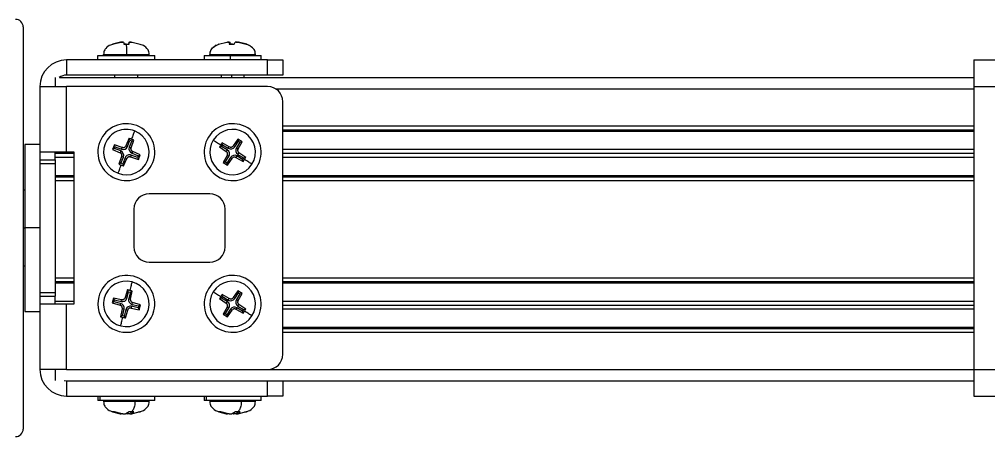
# Model space of a CAD drawing. Header units: millimetres. Extents: x 1258 to 2922, y -135 to 1239.
# Drawn here: x 2251.1 to 2314.9, y 1112.6 to 1140.1 of the extents above; entities that cross this region are included whole.
import ezdxf

# ---------------------------------------------------------------- set-up
doc = ezdxf.new("R2010")
doc.units = ezdxf.units.MM
doc.header["$LTSCALE"] = 6

msp = doc.modelspace()

# ---------------------------------------------------------------- linework, layer by layer
at = {"color": 7, "linetype": 'Continuous', "lineweight": 25}
for p, q in [((2251.328, 1139.586), (2251.328, 1113.086)), ((2257.745, 1138.581), (2257.206, 1138.456)), ((2257.206, 1138.456), (2257.212, 1138.456)), ((2257.212, 1138.456), (2257.752, 1138.581)), ((2257.8, 1138.586), (2257.745, 1138.581)), ((2257.752, 1138.581), (2257.807, 1138.586)), ((2257.933, 1138.586), (2257.943, 1138.581)), ((2257.943, 1138.581), (2257.975, 1138.456)), ((2258.303, 1138.581), (2258.272, 1138.456)), ((2258.319, 1138.594), (2258.294, 1138.456)), ((2258.314, 1138.586), (2258.303, 1138.581)), ((2258.304, 1138.456), (2258.316, 1138.581)), ((2258.316, 1138.581), (2258.325, 1138.586)), ((2258.446, 1138.586), (2258.501, 1138.581)), ((2258.501, 1138.581), (2259.04, 1138.456)), ((2259.04, 1138.456), (2259.035, 1138.456)), ((2264.199, 1138.456), (2264.735, 1138.581)), ((2264.735, 1138.581), (2264.79, 1138.586)), ((2264.909, 1138.581), (2264.89, 1138.456)), ((2264.89, 1138.456), (2265.218, 1138.456)), ((2264.904, 1138.586), (2264.909, 1138.581)), ((2264.931, 1138.456), (2264.907, 1138.594)), ((2264.966, 1138.581), (2264.952, 1138.586)), ((2265.123, 1138.456), (2265.029, 1138.456)), ((2265.218, 1138.456), (2265.281, 1138.581)), ((2265.281, 1138.581), (2265.294, 1138.586)), ((2265.427, 1138.586), (2265.483, 1138.581)), ((2265.511, 1138.581), (2265.457, 1138.586)), ((2265.483, 1138.581), (2266.023, 1138.456)), ((2266.048, 1138.456), (2265.511, 1138.581)), ((2256.249, 1137.411), (2256.249, 1137.711)), ((2256.249, 1137.711), (2259.998, 1137.711)), ((2256.623, 1137.77), (2256.623, 1137.711)), ((2256.623, 1137.77), (2258.149, 1137.77)), ((2256.623, 1137.711), (2256.623, 1137.77)), ((2258.149, 1137.77), (2259.623, 1137.77)), ((2259.623, 1137.711), (2259.623, 1137.77)), ((2259.998, 1137.411), (2259.998, 1137.711)), ((2263.248, 1137.711), (2263.248, 1137.411)), ((2263.248, 1137.711), (2264.981, 1137.711)), ((2263.623, 1137.77), (2263.623, 1137.711)), ((2264.981, 1137.411), (2264.981, 1137.711)), ((2264.981, 1137.711), (2266.998, 1137.711)), ((2265.01, 1137.77), (2266.619, 1137.77)), ((2265.01, 1137.711), (2265.01, 1137.77)), ((2266.619, 1137.77), (2266.623, 1137.77)), ((2266.623, 1137.711), (2266.623, 1137.77)), ((2266.998, 1137.411), (2266.998, 1137.711)), ((2254.178, 1137.411), (2254.178, 1136.411)), ((2267.428, 1137.411), (2254.178, 1137.411)), ((2267.428, 1136.411), (2267.428, 1137.411)), ((2267.428, 1137.411), (2268.428, 1137.411)), ((2268.428, 1137.411), (2268.428, 1136.411)), ((2313.928, 1137.411), (2313.928, 1135.661)), ((2313.928, 1137.411), (2330.428, 1137.411)), ((2253.428, 1136.246), (2253.428, 1135.661)), ((2253.728, 1136.261), (2313.928, 1136.261)), ((2267.428, 1136.411), (2254.178, 1136.411)), ((2257.373, 1136.261), (2257.373, 1136.411)), ((2258.873, 1136.261), (2258.873, 1136.411)), ((2264.373, 1136.411), (2264.373, 1136.261)), ((2265.873, 1136.261), (2265.873, 1136.411)), ((2268.428, 1136.411), (2267.428, 1136.411)), ((2252.428, 1135.661), (2252.428, 1131.336)), ((2252.428, 1135.661), (2254.178, 1135.661)), ((2254.178, 1131.336), (2254.178, 1135.661)), ((2267.428, 1135.661), (2254.178, 1135.661)), ((2313.928, 1135.661), (2330.428, 1135.661)), ((2313.928, 1135.661), (2313.928, 1117.011)), ((2268.428, 1118.011), (2268.428, 1134.661)), ((2268.428, 1133.061), (2313.928, 1133.061)), ((2268.428, 1132.811), (2313.928, 1132.811)), ((2268.428, 1132.716), (2313.928, 1132.716)), ((2252.428, 1131.836), (2251.428, 1131.836)), ((2251.428, 1131.836), (2251.428, 1126.336)), ((2257.332, 1131.823), (2257.212, 1131.516)), ((2257.842, 1131.647), (2257.332, 1131.823)), ((2257.389, 1131.691), (2257.332, 1131.823)), ((2258.304, 1132.247), (2258.086, 1131.753)), ((2258.201, 1131.708), (2258.361, 1132.116)), ((2258.361, 1132.116), (2258.304, 1132.247)), ((2258.479, 1132.07), (2258.319, 1131.662)), ((2258.361, 1132.116), (2258.479, 1132.07)), ((2258.434, 1131.617), (2258.61, 1132.127)), ((2258.479, 1132.07), (2258.61, 1132.127)), ((2264.4, 1131.712), (2264.466, 1131.819)), ((2264.904, 1131.693), (2264.434, 1131.959)), ((2264.466, 1131.819), (2264.434, 1131.959)), ((2264.466, 1131.819), (2264.838, 1131.588)), ((2265.467, 1132.199), (2265.163, 1131.753)), ((2265.268, 1131.688), (2265.5, 1132.06)), ((2265.607, 1131.993), (2265.375, 1131.621)), ((2265.746, 1132.025), (2265.467, 1132.199)), ((2265.5, 1132.06), (2265.467, 1132.199)), ((2265.48, 1131.556), (2265.746, 1132.025)), ((2265.5, 1132.06), (2265.607, 1131.993)), ((2265.607, 1131.993), (2265.746, 1132.025)), ((2254.178, 1131.336), (2252.428, 1131.336)), ((2252.428, 1131.336), (2252.428, 1130.836)), ((2253.428, 1130.836), (2253.428, 1131.336)), ((2253.428, 1131.261), (2254.678, 1131.261)), ((2254.678, 1131.336), (2254.178, 1131.336)), ((2254.678, 1121.336), (2254.678, 1131.336)), ((2257.343, 1131.574), (2257.212, 1131.516)), ((2257.212, 1131.516), (2257.706, 1131.299)), ((2257.343, 1131.574), (2257.389, 1131.691)), ((2257.751, 1131.414), (2257.343, 1131.574)), ((2257.389, 1131.691), (2257.797, 1131.532)), ((2257.751, 1131.414), (2257.706, 1131.299)), ((2257.706, 1131.299), (2257.754, 1131.27)), ((2257.797, 1131.532), (2257.842, 1131.647)), ((2257.897, 1131.635), (2257.842, 1131.647)), ((2258.086, 1131.753), (2258.058, 1131.705)), ((2258.201, 1131.708), (2258.086, 1131.753)), ((2258.319, 1131.662), (2258.434, 1131.617)), ((2258.449, 1131.14), (2258.404, 1131.025)), ((2258.422, 1131.562), (2258.434, 1131.617)), ((2258.857, 1130.98), (2258.449, 1131.14)), ((2258.541, 1131.373), (2258.492, 1131.402)), ((2258.495, 1131.258), (2258.541, 1131.373)), ((2258.495, 1131.258), (2258.903, 1131.098)), ((2259.035, 1131.155), (2258.541, 1131.373)), ((2258.903, 1131.098), (2259.035, 1131.155)), ((2258.915, 1130.849), (2259.035, 1131.155)), ((2264.4, 1131.712), (2264.26, 1131.68)), ((2264.26, 1131.68), (2264.706, 1131.376)), ((2264.772, 1131.481), (2264.4, 1131.712)), ((2264.772, 1131.481), (2264.706, 1131.376)), ((2264.706, 1131.376), (2264.748, 1131.339)), ((2264.788, 1131.168), (2264.767, 1131.116)), ((2264.838, 1131.588), (2264.904, 1131.693)), ((2264.955, 1131.671), (2264.904, 1131.693)), ((2265.163, 1131.753), (2265.126, 1131.711)), ((2265.268, 1131.688), (2265.163, 1131.753)), ((2265.375, 1131.621), (2265.48, 1131.556)), ((2265.459, 1131.504), (2265.48, 1131.556)), ((2265.475, 1131.191), (2265.54, 1131.296)), ((2265.475, 1131.191), (2265.847, 1130.96)), ((2265.54, 1131.296), (2265.498, 1131.333)), ((2265.987, 1130.992), (2265.54, 1131.296)), ((2268.428, 1131.521), (2313.928, 1131.521)), ((2268.428, 1131.261), (2313.928, 1131.261)), ((2252.428, 1130.836), (2253.428, 1130.836)), ((2252.428, 1130.836), (2252.428, 1130.586)), ((2252.428, 1130.586), (2253.428, 1130.586)), ((2252.428, 1130.586), (2252.428, 1128.784)), ((2253.428, 1131.001), (2254.678, 1131.001)), ((2253.428, 1130.836), (2253.428, 1130.586)), ((2253.428, 1130.586), (2253.428, 1122.086)), ((2257.813, 1131.055), (2257.636, 1130.544)), ((2257.768, 1130.602), (2257.636, 1130.544)), ((2257.768, 1130.602), (2257.928, 1131.01)), ((2257.885, 1130.556), (2257.768, 1130.602)), ((2257.824, 1131.11), (2257.813, 1131.055)), ((2257.928, 1131.01), (2257.813, 1131.055)), ((2258.045, 1130.964), (2257.885, 1130.556)), ((2257.885, 1130.556), (2257.943, 1130.424)), ((2257.943, 1130.424), (2258.16, 1130.919)), ((2258.045, 1130.964), (2258.16, 1130.919)), ((2258.16, 1130.919), (2258.189, 1130.967)), ((2258.35, 1131.037), (2258.404, 1131.025)), ((2258.404, 1131.025), (2258.915, 1130.849)), ((2258.903, 1131.098), (2258.857, 1130.98)), ((2258.857, 1130.98), (2258.915, 1130.849)), ((2264.767, 1131.116), (2264.5, 1130.647)), ((2264.64, 1130.679), (2264.5, 1130.647)), ((2264.5, 1130.647), (2264.779, 1130.473)), ((2264.64, 1130.679), (2264.871, 1131.051)), ((2264.747, 1130.612), (2264.64, 1130.679)), ((2264.979, 1130.984), (2264.747, 1130.612)), ((2264.747, 1130.612), (2264.779, 1130.473)), ((2264.871, 1131.051), (2264.767, 1131.116)), ((2264.779, 1130.473), (2265.083, 1130.919)), ((2264.979, 1130.984), (2265.083, 1130.919)), ((2265.083, 1130.919), (2265.12, 1130.961)), ((2265.291, 1131.001), (2265.343, 1130.979)), ((2265.408, 1131.084), (2265.343, 1130.979)), ((2265.343, 1130.979), (2265.813, 1130.713)), ((2265.78, 1130.852), (2265.408, 1131.084)), ((2265.847, 1130.96), (2265.78, 1130.852)), ((2265.78, 1130.852), (2265.813, 1130.713)), ((2265.847, 1130.96), (2265.987, 1130.992)), ((2268.428, 1131.001), (2313.928, 1131.001)), ((2253.428, 1129.806), (2254.678, 1129.806)), ((2253.428, 1129.711), (2254.678, 1129.711)), ((2253.428, 1129.461), (2254.678, 1129.461)), ((2253.428, 1129.461), (2253.428, 1123.061)), ((2268.428, 1129.806), (2313.928, 1129.806)), ((2268.428, 1129.711), (2313.928, 1129.711)), ((2268.428, 1129.461), (2313.928, 1129.461)), ((2251.428, 1128.836), (2251.328, 1128.836)), ((2252.428, 1128.784), (2252.428, 1126.336)), ((2263.623, 1128.586), (2259.623, 1128.586)), ((2258.623, 1127.586), (2258.623, 1125.086)), ((2264.623, 1125.086), (2264.623, 1127.586)), ((2252.428, 1126.336), (2251.428, 1126.336)), ((2251.428, 1126.336), (2251.428, 1120.836)), ((2252.428, 1126.336), (2252.428, 1123.888)), ((2251.328, 1123.836), (2251.428, 1123.836)), ((2252.428, 1123.888), (2252.428, 1122.086)), ((2259.623, 1124.086), (2263.623, 1124.086)), ((2253.428, 1123.061), (2254.678, 1123.061)), ((2268.428, 1123.061), (2313.928, 1123.061)), ((2253.428, 1122.811), (2254.678, 1122.811)), ((2253.428, 1122.716), (2254.678, 1122.716)), ((2258.19, 1122.263), (2258.035, 1121.745)), ((2258.263, 1122.139), (2258.19, 1122.263)), ((2268.428, 1122.811), (2313.928, 1122.811)), ((2268.428, 1122.716), (2313.928, 1122.716)), ((2252.428, 1122.086), (2253.428, 1122.086)), ((2252.428, 1122.086), (2252.428, 1121.836)), ((2252.428, 1121.836), (2253.428, 1121.836)), ((2252.428, 1121.836), (2252.428, 1121.336)), ((2253.428, 1122.086), (2253.428, 1121.836)), ((2253.428, 1121.336), (2253.428, 1121.836)), ((2257.278, 1121.722), (2257.196, 1121.403)), ((2257.806, 1121.61), (2257.278, 1121.722)), ((2257.351, 1121.598), (2257.278, 1121.722)), ((2257.32, 1121.476), (2257.351, 1121.598)), ((2257.351, 1121.598), (2257.776, 1121.49)), ((2257.776, 1121.49), (2257.806, 1121.61)), ((2257.862, 1121.605), (2257.806, 1121.61)), ((2258.035, 1121.745), (2258.013, 1121.694)), ((2258.155, 1121.715), (2258.035, 1121.745)), ((2258.155, 1121.715), (2258.263, 1122.139)), ((2258.263, 1122.139), (2258.386, 1122.108)), ((2258.386, 1122.108), (2258.277, 1121.684)), ((2258.277, 1121.684), (2258.397, 1121.653)), ((2258.386, 1122.108), (2258.509, 1122.181)), ((2258.392, 1121.597), (2258.397, 1121.653)), ((2258.397, 1121.653), (2258.509, 1122.181)), ((2264.4, 1121.712), (2264.26, 1121.68)), ((2264.26, 1121.68), (2264.706, 1121.376)), ((2264.4, 1121.712), (2264.466, 1121.819)), ((2264.772, 1121.481), (2264.4, 1121.712)), ((2264.904, 1121.693), (2264.434, 1121.959)), ((2264.466, 1121.819), (2264.434, 1121.959)), ((2264.466, 1121.819), (2264.838, 1121.588)), ((2264.838, 1121.588), (2264.904, 1121.693)), ((2264.955, 1121.671), (2264.904, 1121.693)), ((2265.163, 1121.753), (2265.126, 1121.711)), ((2265.467, 1122.199), (2265.163, 1121.753)), ((2265.268, 1121.688), (2265.163, 1121.753)), ((2265.268, 1121.688), (2265.5, 1122.06)), ((2265.607, 1121.993), (2265.375, 1121.621)), ((2265.375, 1121.621), (2265.48, 1121.556)), ((2265.746, 1122.025), (2265.467, 1122.199)), ((2265.5, 1122.06), (2265.467, 1122.199)), ((2265.48, 1121.556), (2265.746, 1122.025)), ((2265.5, 1122.06), (2265.607, 1121.993)), ((2265.607, 1121.993), (2265.746, 1122.025)), ((2252.428, 1121.336), (2252.428, 1117.011)), ((2252.428, 1121.336), (2254.178, 1121.336)), ((2253.428, 1121.521), (2254.678, 1121.521)), ((2254.178, 1117.011), (2254.178, 1121.336)), ((2254.178, 1121.336), (2254.678, 1121.336)), ((2257.32, 1121.476), (2257.196, 1121.403)), ((2257.196, 1121.403), (2257.714, 1121.248)), ((2257.744, 1121.368), (2257.32, 1121.476)), ((2257.744, 1121.368), (2257.714, 1121.248)), ((2257.714, 1121.248), (2257.765, 1121.225)), ((2257.85, 1121.019), (2257.737, 1120.491)), ((2257.854, 1121.075), (2257.85, 1121.019)), ((2257.969, 1120.988), (2257.85, 1121.019)), ((2257.861, 1120.564), (2257.969, 1120.988)), ((2258.092, 1120.957), (2257.983, 1120.532)), ((2258.056, 1120.409), (2258.211, 1120.926)), ((2258.092, 1120.957), (2258.211, 1120.926)), ((2258.211, 1120.926), (2258.234, 1120.978)), ((2258.385, 1121.067), (2258.44, 1121.062)), ((2258.471, 1121.182), (2258.44, 1121.062)), ((2258.44, 1121.062), (2258.969, 1120.95)), ((2258.896, 1121.073), (2258.471, 1121.182)), ((2258.533, 1121.424), (2258.482, 1121.446)), ((2258.502, 1121.304), (2258.533, 1121.424)), ((2258.502, 1121.304), (2258.927, 1121.196)), ((2259.05, 1121.269), (2258.533, 1121.424)), ((2258.927, 1121.196), (2258.896, 1121.073)), ((2258.896, 1121.073), (2258.969, 1120.95)), ((2258.927, 1121.196), (2259.05, 1121.269)), ((2258.969, 1120.95), (2259.05, 1121.269)), ((2264.767, 1121.116), (2264.5, 1120.647)), ((2264.64, 1120.679), (2264.871, 1121.051)), ((2264.772, 1121.481), (2264.706, 1121.376)), ((2264.706, 1121.376), (2264.748, 1121.339)), ((2264.979, 1120.984), (2264.747, 1120.612)), ((2264.788, 1121.168), (2264.767, 1121.116)), ((2264.871, 1121.051), (2264.767, 1121.116)), ((2264.979, 1120.984), (2265.083, 1120.919)), ((2265.083, 1120.919), (2265.12, 1120.961)), ((2265.291, 1121.001), (2265.343, 1120.979)), ((2265.408, 1121.084), (2265.343, 1120.979)), ((2265.343, 1120.979), (2265.813, 1120.713)), ((2265.78, 1120.852), (2265.408, 1121.084)), ((2265.459, 1121.504), (2265.48, 1121.556)), ((2265.475, 1121.191), (2265.54, 1121.296)), ((2265.475, 1121.191), (2265.847, 1120.96)), ((2265.54, 1121.296), (2265.498, 1121.333)), ((2265.987, 1120.992), (2265.54, 1121.296)), ((2265.847, 1120.96), (2265.78, 1120.852)), ((2265.847, 1120.96), (2265.987, 1120.992)), ((2268.428, 1121.521), (2313.928, 1121.521)), ((2268.428, 1121.261), (2313.928, 1121.261)), ((2268.428, 1121.001), (2313.928, 1121.001)), ((2251.428, 1120.836), (2252.428, 1120.836)), ((2257.861, 1120.564), (2257.737, 1120.491)), ((2257.983, 1120.532), (2257.861, 1120.564)), ((2257.983, 1120.532), (2258.056, 1120.409)), ((2264.64, 1120.679), (2264.5, 1120.647)), ((2264.5, 1120.647), (2264.779, 1120.473)), ((2264.747, 1120.612), (2264.64, 1120.679)), ((2264.747, 1120.612), (2264.779, 1120.473)), ((2264.779, 1120.473), (2265.083, 1120.919)), ((2265.78, 1120.852), (2265.813, 1120.713)), ((2268.428, 1119.806), (2313.928, 1119.806)), ((2268.428, 1119.711), (2313.928, 1119.711)), ((2268.428, 1119.461), (2313.928, 1119.461)), ((2254.178, 1117.011), (2252.428, 1117.011)), ((2253.428, 1117.011), (2253.428, 1116.276)), ((2254.178, 1117.011), (2267.428, 1117.011)), ((2313.928, 1117.011), (2330.428, 1117.011)), ((2313.928, 1117.011), (2313.928, 1115.261)), ((2254.178, 1116.261), (2254.178, 1115.261)), ((2254.178, 1116.261), (2267.428, 1116.261)), ((2267.428, 1115.261), (2267.428, 1116.261)), ((2267.428, 1116.261), (2267.955, 1116.261)), ((2267.955, 1116.261), (2313.928, 1116.261)), ((2268.428, 1116.261), (2268.428, 1115.261)), ((2254.178, 1115.261), (2267.428, 1115.261)), ((2256.248, 1115.261), (2256.248, 1114.961)), ((2256.386, 1115.261), (2256.386, 1114.961)), ((2259.998, 1114.961), (2259.998, 1115.261)), ((2263.248, 1115.261), (2263.248, 1114.961)), ((2263.386, 1115.261), (2263.386, 1114.961)), ((2266.998, 1114.961), (2266.998, 1115.261)), ((2268.428, 1115.261), (2267.428, 1115.261)), ((2313.928, 1115.261), (2330.428, 1115.261)), ((2256.386, 1114.961), (2256.248, 1114.961)), ((2259.998, 1114.961), (2256.386, 1114.961)), ((2256.623, 1114.961), (2256.623, 1114.902)), ((2256.733, 1114.961), (2256.733, 1114.902)), ((2258.687, 1114.902), (2256.733, 1114.902)), ((2259.623, 1114.902), (2259.623, 1114.961)), ((2263.386, 1114.961), (2263.248, 1114.961)), ((2266.998, 1114.961), (2263.386, 1114.961)), ((2263.623, 1114.961), (2263.623, 1114.902)), ((2263.733, 1114.961), (2263.733, 1114.902)), ((2265.687, 1114.902), (2263.733, 1114.902)), ((2266.623, 1114.902), (2266.623, 1114.961)), ((2257.338, 1114.216), (2257.214, 1114.216)), ((2257.214, 1114.216), (2257.706, 1114.09)), ((2257.273, 1114.222), (2257.789, 1114.083)), ((2257.846, 1114.09), (2257.338, 1114.216)), ((2257.706, 1114.09), (2257.753, 1114.086)), ((2257.901, 1114.086), (2257.846, 1114.09)), ((2258.091, 1114.09), (2258.062, 1114.086)), ((2258.315, 1114.216), (2258.091, 1114.09)), ((2258.155, 1114.09), (2258.184, 1114.086)), ((2258.346, 1114.086), (2258.401, 1114.09)), ((2258.402, 1114.212), (2258.426, 1114.078)), ((2258.425, 1114.086), (2258.437, 1114.09)), ((2258.437, 1114.09), (2258.62, 1114.216)), ((2258.458, 1114.083), (2258.974, 1114.222)), ((2258.541, 1114.09), (2258.493, 1114.086)), ((2258.909, 1114.216), (2259.033, 1114.216)), ((2264.338, 1114.216), (2264.214, 1114.216)), ((2264.214, 1114.216), (2264.706, 1114.09)), ((2264.273, 1114.222), (2264.789, 1114.083)), ((2264.846, 1114.09), (2264.338, 1114.216)), ((2264.706, 1114.09), (2264.753, 1114.086)), ((2264.901, 1114.086), (2264.846, 1114.09)), ((2265.091, 1114.09), (2265.062, 1114.086)), ((2265.315, 1114.216), (2265.091, 1114.09)), ((2265.155, 1114.09), (2265.184, 1114.086)), ((2265.346, 1114.086), (2265.401, 1114.09)), ((2265.402, 1114.212), (2265.426, 1114.078)), ((2265.425, 1114.086), (2265.437, 1114.09)), ((2265.437, 1114.09), (2265.62, 1114.216)), ((2265.458, 1114.083), (2265.974, 1114.222)), ((2265.541, 1114.09), (2265.493, 1114.086)), ((2265.909, 1114.216), (2266.033, 1114.216))]:
    msp.add_line(p, q, dxfattribs=at)
at = {"color": 8, "linetype": 'Continuous', "lineweight": 25}
for p, q in [((2258.282, 1138.457), (2258.303, 1138.581)), ((2258.294, 1138.456), (2258.316, 1138.581)), ((2264.931, 1138.456), (2264.909, 1138.581)), ((2264.988, 1138.456), (2264.966, 1138.581)), ((2263.623, 1137.77), (2265.01, 1137.77)), ((2265.066, 1136.261), (2265.066, 1136.411)), ((2267.955, 1135.511), (2313.928, 1135.511)), ((2251.328, 1126.336), (2251.428, 1126.336)), ((2267.428, 1117.011), (2313.928, 1117.011)), ((2256.733, 1114.902), (2256.623, 1114.902)), ((2259.623, 1114.902), (2258.687, 1114.902)), ((2263.733, 1114.902), (2263.623, 1114.902)), ((2266.623, 1114.902), (2265.687, 1114.902)), ((2258.147, 1114.138), (2258.155, 1114.09)), ((2258.407, 1114.185), (2258.401, 1114.09)), ((2258.418, 1114.212), (2258.437, 1114.09)), ((2265.147, 1114.138), (2265.155, 1114.09)), ((2265.407, 1114.185), (2265.401, 1114.09)), ((2265.418, 1114.212), (2265.437, 1114.09))]:
    msp.add_line(p, q, dxfattribs=at)
at = {"color": 7, "linetype": 'Continuous', "lineweight": 25, "flags": 128}
msp.add_lwpolyline([(2254.028, 1116.276), (2254.032, 1116.275), (2254.178, 1116.261)], dxfattribs=at)
at = {"color": 7, "linetype": 'Continuous', "lineweight": 25}
for centre, radius, start, end in [((2250.828, 1139.586), 0.5, 0, 90), ((2254.178, 1135.661), 1.75, 90, 180), ((2254.178, 1135.661), 0.75, 90, 128.75811), ((2267.428, 1134.661), 1, 0, 90), ((2258.123, 1131.336), 1.875, 338.6021, 158.6021), ((2265.123, 1131.336), 1.875, 58.08333, 238.08333), ((2258.123, 1131.336), 1.5, 68.6021, 158.6021), ((2258.123, 1131.336), 1.5, 338.6021, 68.6021), ((2265.123, 1131.336), 1.5, 58.08333, 148.08333), ((2265.123, 1131.336), 1.875, 238.08333, 58.08333), ((2265.123, 1131.336), 1.5, 328.08333, 58.08333), ((2258.123, 1131.336), 1.875, 158.6021, 338.6021), ((2258.123, 1131.336), 1.5, 158.6021, 248.6021), ((2265.123, 1131.336), 1.5, 148.08333, 238.08333), ((2257.637, 1131.124), 0.312, 338.6021, 68.6021), ((2257.911, 1131.822), 0.312, 248.6021, 338.6021), ((2258.336, 1130.85), 0.312, 68.6021, 158.6021), ((2258.609, 1131.548), 0.312, 158.6021, 248.6021), ((2264.607, 1131.216), 0.312, 328.08333, 58.08333), ((2265.003, 1131.853), 0.312, 238.08333, 328.08333), ((2265.64, 1131.456), 0.312, 148.08333, 238.08333), ((2258.123, 1131.336), 1.5, 248.6021, 338.6021), ((2265.123, 1131.336), 1.5, 238.08333, 328.08333), ((2265.243, 1130.819), 0.312, 58.08333, 148.08333), ((2259.623, 1127.586), 1, 90, 180), ((2263.623, 1127.586), 1, 0, 90), ((2259.623, 1125.086), 1, 180, 270), ((2263.623, 1125.086), 1, 270, 0), ((2258.123, 1121.336), 1.875, 345.66651, 165.66651), ((2265.123, 1121.336), 1.875, 58.08333, 238.08333), ((2265.123, 1121.336), 1.875, 238.08333, 58.08333), ((2258.123, 1121.336), 1.5, 75.66651, 165.66651), ((2258.123, 1121.336), 1.5, 345.66651, 75.66651), ((2265.123, 1121.336), 1.5, 58.08333, 148.08333), ((2265.123, 1121.336), 1.5, 328.08333, 58.08333), ((2258.123, 1121.336), 1.875, 165.66651, 345.66651), ((2258.123, 1121.336), 1.5, 165.66651, 255.66651), ((2257.853, 1121.792), 0.312, 255.66651, 345.66651), ((2258.579, 1121.606), 0.312, 165.66651, 255.66651), ((2265.123, 1121.336), 1.5, 148.08333, 238.08333), ((2265.003, 1121.853), 0.312, 238.08333, 328.08333), ((2265.64, 1121.456), 0.312, 148.08333, 238.08333), ((2257.667, 1121.065), 0.312, 345.66651, 75.66651), ((2258.123, 1121.336), 1.5, 255.66651, 345.66651), ((2258.394, 1120.88), 0.312, 75.66651, 165.66651), ((2264.607, 1121.216), 0.312, 328.08333, 58.08333), ((2265.243, 1120.819), 0.312, 58.08333, 148.08333), ((2265.123, 1121.336), 1.5, 238.08333, 328.08333), ((2267.428, 1118.011), 1, 270, 0), ((2254.178, 1117.011), 1.75, 180, 270), ((2250.828, 1113.086), 0.5, 270, 0)]:
    msp.add_arc(centre, radius, start, end, dxfattribs=at)
for points, knots in [([(2257.214, 1138.434), (2257.165, 1138.423), (2256.995, 1138.386), (2256.82, 1138.24), (2256.687, 1138.074), (2256.632, 1137.933), (2256.626, 1137.828), (2256.623, 1137.77)], [0, 0, 0, 0, 0.155448, 0.539837, 0.672308, 0.81984, 1, 1, 1, 1]), ([(2257.8, 1138.586), (2257.814, 1138.587), (2257.842, 1138.588), (2257.878, 1138.589), (2257.906, 1138.588), (2257.917, 1138.587), (2257.922, 1138.586)], [0, 0, 0, 0, 0.250273, 0.5, 0.749727, 1, 1, 1, 1]), ([(2257.933, 1138.586), (2257.927, 1138.587), (2257.915, 1138.588), (2257.886, 1138.589), (2257.85, 1138.588), (2257.821, 1138.587), (2257.807, 1138.586)], [0, 0, 0, 0, 0.250273, 0.5, 0.749727, 1, 1, 1, 1]), ([(2258.107, 1138.461), (2258.077, 1138.461), (2258.022, 1138.461), (2257.967, 1138.457), (2257.943, 1138.456)], [0, 0, 0, 0, 0.559869, 1, 1, 1, 1]), ([(2257.975, 1138.456), (2258.005, 1138.457), (2258.06, 1138.461), (2258.115, 1138.461), (2258.139, 1138.461)], [0, 0, 0, 0, 0.560075, 1, 1, 1, 1]), ([(2258.149, 1137.77), (2258.149, 1137.845), (2258.149, 1137.981), (2258.147, 1138.151), (2258.144, 1138.314), (2258.141, 1138.4), (2258.139, 1138.461)], [0, 0, 0, 0, 0.233001, 0.418435, 0.591328, 1, 1, 1, 1]), ([(2258.139, 1138.461), (2258.17, 1138.461), (2258.225, 1138.461), (2258.279, 1138.457), (2258.304, 1138.456)], [0, 0, 0, 0, 0.559869, 1, 1, 1, 1]), ([(2258.314, 1138.586), (2258.319, 1138.587), (2258.331, 1138.588), (2258.361, 1138.589), (2258.397, 1138.588), (2258.425, 1138.587), (2258.44, 1138.586)], [0, 0, 0, 0, 0.250273, 0.5, 0.749727, 1, 1, 1, 1]), ([(2258.446, 1138.586), (2258.432, 1138.587), (2258.404, 1138.588), (2258.369, 1138.589), (2258.341, 1138.588), (2258.33, 1138.587), (2258.325, 1138.586)], [0, 0, 0, 0, 0.250273, 0.5, 0.749727, 1, 1, 1, 1]), ([(2259.623, 1137.77), (2259.62, 1137.828), (2259.615, 1137.933), (2259.56, 1138.074), (2259.426, 1138.24), (2259.251, 1138.386), (2259.081, 1138.423), (2259.032, 1138.434)], [0, 0, 0, 0, 0.18016, 0.327692, 0.460163, 0.844552, 1, 1, 1, 1]), ([(2264.047, 1138.378), (2263.949, 1138.318), (2263.813, 1138.236), (2263.687, 1138.073), (2263.632, 1137.933), (2263.626, 1137.828), (2263.623, 1137.77)], [0, 0, 0, 0, 0.435573, 0.59806, 0.779019, 1, 1, 1, 1]), ([(2263.628, 1137.77), (2263.633, 1137.845), (2263.642, 1137.981), (2263.74, 1138.151), (2263.927, 1138.314), (2264.094, 1138.4), (2264.21, 1138.461)], [0, 0, 0, 0, 0.233001, 0.418435, 0.591328, 1, 1, 1, 1]), ([(2264.21, 1138.461), (2264.208, 1138.461), (2264.204, 1138.461), (2264.2, 1138.457), (2264.199, 1138.456)], [0, 0, 0, 0, 0.559869, 1, 1, 1, 1]), ([(2264.217, 1138.46), (2264.217, 1138.46), (2264.214, 1138.461), (2264.212, 1138.461), (2264.21, 1138.461)], [0, 0, 0, 0, 0.1008688, 1, 1, 1, 1]), ([(2264.904, 1138.586), (2264.899, 1138.587), (2264.89, 1138.588), (2264.864, 1138.589), (2264.831, 1138.588), (2264.803, 1138.587), (2264.79, 1138.586)], [0, 0, 0, 0, 0.250273, 0.5, 0.749727, 1, 1, 1, 1]), ([(2264.819, 1138.586), (2264.834, 1138.587), (2264.863, 1138.588), (2264.901, 1138.589), (2264.932, 1138.588), (2264.946, 1138.587), (2264.952, 1138.586)], [0, 0, 0, 0, 0.250273, 0.5, 0.749727, 1, 1, 1, 1]), ([(2265.427, 1138.586), (2265.413, 1138.587), (2265.384, 1138.588), (2265.346, 1138.589), (2265.314, 1138.588), (2265.301, 1138.587), (2265.294, 1138.586)], [0, 0, 0, 0, 0.250273, 0.5, 0.749727, 1, 1, 1, 1]), ([(2265.343, 1138.586), (2265.347, 1138.587), (2265.356, 1138.588), (2265.383, 1138.589), (2265.416, 1138.588), (2265.443, 1138.587), (2265.457, 1138.586)], [0, 0, 0, 0, 0.250273, 0.5, 0.749727, 1, 1, 1, 1]), ([(2266.023, 1138.456), (2266.025, 1138.457), (2266.03, 1138.461), (2266.034, 1138.461), (2266.036, 1138.461)], [0, 0, 0, 0, 0.560075, 1, 1, 1, 1]), ([(2266.619, 1137.77), (2266.614, 1137.845), (2266.605, 1137.981), (2266.506, 1138.151), (2266.319, 1138.314), (2266.153, 1138.4), (2266.036, 1138.461)], [0, 0, 0, 0, 0.233001, 0.418435, 0.591328, 1, 1, 1, 1]), ([(2266.623, 1137.77), (2266.62, 1137.828), (2266.615, 1137.933), (2266.56, 1138.073), (2266.434, 1138.236), (2266.298, 1138.318), (2266.199, 1138.378)], [0, 0, 0, 0, 0.220981, 0.40194, 0.564427, 1, 1, 1, 1]), ([(2258.671, 1132.733), (2258.669, 1132.728), (2258.665, 1132.719), (2258.629, 1132.627), (2258.561, 1132.453), (2258.5, 1132.297), (2258.457, 1132.188)], [0, 0, 0, 0, 0.233001, 0.418435, 0.591328, 1, 1, 1, 1]), ([(2258.457, 1132.188), (2258.429, 1132.2), (2258.378, 1132.219), (2258.326, 1132.239), (2258.304, 1132.247)], [0, 0, 0, 0, 0.5598693, 1, 1, 1, 1]), ([(2258.61, 1132.127), (2258.582, 1132.139), (2258.531, 1132.159), (2258.48, 1132.18), (2258.457, 1132.188)], [0, 0, 0, 0, 0.560075, 1, 1, 1, 1]), ([(2263.85, 1132.129), (2263.854, 1132.126), (2263.862, 1132.121), (2263.946, 1132.069), (2264.105, 1131.97), (2264.247, 1131.882), (2264.346, 1131.82)], [0, 0, 0, 0, 0.2330012, 0.4184346, 0.591328, 1, 1, 1, 1]), ([(2264.346, 1131.82), (2264.33, 1131.794), (2264.301, 1131.747), (2264.273, 1131.7), (2264.26, 1131.68)], [0, 0, 0, 0, 0.559869, 1, 1, 1, 1]), ([(2264.434, 1131.959), (2264.417, 1131.933), (2264.388, 1131.887), (2264.359, 1131.84), (2264.346, 1131.82)], [0, 0, 0, 0, 0.560075, 1, 1, 1, 1]), ([(2257.824, 1131.11), (2257.824, 1131.125), (2257.824, 1131.155), (2257.81, 1131.199), (2257.787, 1131.239), (2257.765, 1131.26), (2257.754, 1131.27)], [0, 0, 0, 0, 0.2502728, 0.5, 0.7497272, 1, 1, 1, 1]), ([(2257.897, 1131.635), (2257.912, 1131.635), (2257.943, 1131.635), (2257.986, 1131.649), (2258.026, 1131.672), (2258.047, 1131.694), (2258.058, 1131.705)], [0, 0, 0, 0, 0.250273, 0.5, 0.749727, 1, 1, 1, 1]), ([(2258.422, 1131.562), (2258.422, 1131.547), (2258.422, 1131.517), (2258.436, 1131.473), (2258.459, 1131.433), (2258.481, 1131.412), (2258.492, 1131.402)], [0, 0, 0, 0, 0.250273, 0.5, 0.749727, 1, 1, 1, 1]), ([(2264.788, 1131.168), (2264.791, 1131.183), (2264.796, 1131.213), (2264.79, 1131.259), (2264.775, 1131.302), (2264.757, 1131.327), (2264.748, 1131.339)], [0, 0, 0, 0, 0.250273, 0.5, 0.749727, 1, 1, 1, 1]), ([(2264.955, 1131.671), (2264.97, 1131.669), (2265, 1131.663), (2265.046, 1131.669), (2265.089, 1131.684), (2265.114, 1131.702), (2265.126, 1131.711)], [0, 0, 0, 0, 0.250273, 0.5, 0.749727, 1, 1, 1, 1]), ([(2265.459, 1131.504), (2265.456, 1131.489), (2265.45, 1131.459), (2265.456, 1131.413), (2265.471, 1131.37), (2265.489, 1131.345), (2265.498, 1131.333)], [0, 0, 0, 0, 0.250273, 0.5, 0.749727, 1, 1, 1, 1]), ([(2257.636, 1130.544), (2257.665, 1130.533), (2257.716, 1130.512), (2257.767, 1130.492), (2257.789, 1130.484)], [0, 0, 0, 0, 0.560075, 1, 1, 1, 1]), ([(2258.35, 1131.037), (2258.334, 1131.037), (2258.304, 1131.037), (2258.26, 1131.023), (2258.22, 1131), (2258.199, 1130.978), (2258.189, 1130.967)], [0, 0, 0, 0, 0.250273, 0.5, 0.749727, 1, 1, 1, 1]), ([(2265.291, 1131.001), (2265.276, 1131.003), (2265.246, 1131.009), (2265.201, 1131.003), (2265.157, 1130.988), (2265.133, 1130.97), (2265.12, 1130.961)], [0, 0, 0, 0, 0.250273, 0.5, 0.749727, 1, 1, 1, 1]), ([(2265.813, 1130.713), (2265.829, 1130.739), (2265.859, 1130.785), (2265.888, 1130.831), (2265.9, 1130.852)], [0, 0, 0, 0, 0.560075, 1, 1, 1, 1]), ([(2265.9, 1130.852), (2265.917, 1130.878), (2265.946, 1130.925), (2265.974, 1130.971), (2265.987, 1130.992)], [0, 0, 0, 0, 0.559869, 1, 1, 1, 1]), ([(2266.396, 1130.543), (2266.392, 1130.546), (2266.384, 1130.55), (2266.3, 1130.603), (2266.141, 1130.702), (2266, 1130.79), (2265.9, 1130.852)], [0, 0, 0, 0, 0.2330012, 0.4184346, 0.591328, 1, 1, 1, 1]), ([(2257.576, 1129.939), (2257.578, 1129.944), (2257.581, 1129.953), (2257.617, 1130.045), (2257.686, 1130.219), (2257.747, 1130.374), (2257.789, 1130.484)], [0, 0, 0, 0, 0.2330012, 0.4184346, 0.591328, 1, 1, 1, 1]), ([(2257.789, 1130.484), (2257.818, 1130.472), (2257.869, 1130.452), (2257.92, 1130.433), (2257.943, 1130.424)], [0, 0, 0, 0, 0.5598693, 1, 1, 1, 1]), ([(2258.35, 1122.223), (2258.32, 1122.231), (2258.267, 1122.244), (2258.214, 1122.257), (2258.19, 1122.263)], [0, 0, 0, 0, 0.559869, 1, 1, 1, 1]), ([(2258.495, 1122.789), (2258.493, 1122.784), (2258.491, 1122.776), (2258.467, 1122.68), (2258.42, 1122.498), (2258.379, 1122.336), (2258.35, 1122.223)], [0, 0, 0, 0, 0.233001, 0.418435, 0.591328, 1, 1, 1, 1]), ([(2258.509, 1122.181), (2258.479, 1122.189), (2258.426, 1122.203), (2258.373, 1122.217), (2258.35, 1122.223)], [0, 0, 0, 0, 0.560075, 1, 1, 1, 1]), ([(2257.862, 1121.605), (2257.877, 1121.607), (2257.907, 1121.611), (2257.949, 1121.63), (2257.986, 1121.657), (2258.004, 1121.682), (2258.013, 1121.694)], [0, 0, 0, 0, 0.250273, 0.5, 0.749727, 1, 1, 1, 1]), ([(2258.392, 1121.597), (2258.394, 1121.582), (2258.398, 1121.552), (2258.417, 1121.51), (2258.445, 1121.473), (2258.469, 1121.455), (2258.482, 1121.446)], [0, 0, 0, 0, 0.250273, 0.5, 0.749727, 1, 1, 1, 1]), ([(2263.85, 1122.129), (2263.854, 1122.126), (2263.862, 1122.121), (2263.946, 1122.069), (2264.105, 1121.97), (2264.247, 1121.882), (2264.346, 1121.82)], [0, 0, 0, 0, 0.2330012, 0.4184346, 0.591328, 1, 1, 1, 1]), ([(2264.346, 1121.82), (2264.33, 1121.794), (2264.301, 1121.747), (2264.273, 1121.7), (2264.26, 1121.68)], [0, 0, 0, 0, 0.559869, 1, 1, 1, 1]), ([(2264.434, 1121.959), (2264.417, 1121.933), (2264.388, 1121.887), (2264.359, 1121.84), (2264.346, 1121.82)], [0, 0, 0, 0, 0.560075, 1, 1, 1, 1]), ([(2264.955, 1121.671), (2264.97, 1121.669), (2265, 1121.663), (2265.046, 1121.669), (2265.089, 1121.684), (2265.114, 1121.702), (2265.126, 1121.711)], [0, 0, 0, 0, 0.250273, 0.5, 0.749727, 1, 1, 1, 1]), ([(2257.854, 1121.075), (2257.852, 1121.09), (2257.849, 1121.12), (2257.829, 1121.162), (2257.802, 1121.199), (2257.777, 1121.216), (2257.765, 1121.225)], [0, 0, 0, 0, 0.250273, 0.5, 0.749727, 1, 1, 1, 1]), ([(2258.385, 1121.067), (2258.37, 1121.065), (2258.339, 1121.061), (2258.298, 1121.042), (2258.261, 1121.015), (2258.243, 1120.99), (2258.234, 1120.978)], [0, 0, 0, 0, 0.250273, 0.5, 0.749727, 1, 1, 1, 1]), ([(2264.788, 1121.168), (2264.791, 1121.183), (2264.796, 1121.213), (2264.79, 1121.259), (2264.775, 1121.302), (2264.757, 1121.327), (2264.748, 1121.339)], [0, 0, 0, 0, 0.250273, 0.5, 0.749727, 1, 1, 1, 1]), ([(2265.291, 1121.001), (2265.276, 1121.003), (2265.246, 1121.009), (2265.201, 1121.003), (2265.157, 1120.988), (2265.133, 1120.97), (2265.12, 1120.961)], [0, 0, 0, 0, 0.250273, 0.5, 0.749727, 1, 1, 1, 1]), ([(2265.459, 1121.504), (2265.456, 1121.489), (2265.45, 1121.459), (2265.456, 1121.413), (2265.471, 1121.37), (2265.489, 1121.345), (2265.498, 1121.333)], [0, 0, 0, 0, 0.250273, 0.5, 0.749727, 1, 1, 1, 1]), ([(2265.9, 1120.852), (2265.917, 1120.878), (2265.946, 1120.925), (2265.974, 1120.971), (2265.987, 1120.992)], [0, 0, 0, 0, 0.559869, 1, 1, 1, 1]), ([(2257.737, 1120.491), (2257.767, 1120.483), (2257.82, 1120.469), (2257.873, 1120.455), (2257.897, 1120.449)], [0, 0, 0, 0, 0.560075, 1, 1, 1, 1]), ([(2257.752, 1119.883), (2257.753, 1119.888), (2257.755, 1119.896), (2257.78, 1119.992), (2257.826, 1120.174), (2257.868, 1120.335), (2257.897, 1120.449)], [0, 0, 0, 0, 0.233001, 0.418435, 0.591328, 1, 1, 1, 1]), ([(2257.897, 1120.449), (2257.926, 1120.441), (2257.98, 1120.428), (2258.033, 1120.415), (2258.056, 1120.409)], [0, 0, 0, 0, 0.559869, 1, 1, 1, 1]), ([(2265.813, 1120.713), (2265.829, 1120.739), (2265.859, 1120.785), (2265.888, 1120.831), (2265.9, 1120.852)], [0, 0, 0, 0, 0.560075, 1, 1, 1, 1]), ([(2266.396, 1120.543), (2266.392, 1120.546), (2266.384, 1120.55), (2266.3, 1120.603), (2266.141, 1120.702), (2266, 1120.79), (2265.9, 1120.852)], [0, 0, 0, 0, 0.2330012, 0.4184346, 0.591328, 1, 1, 1, 1]), ([(2256.623, 1114.902), (2256.626, 1114.844), (2256.632, 1114.739), (2256.687, 1114.598), (2256.82, 1114.431), (2257.013, 1114.277), (2257.204, 1114.237), (2257.273, 1114.222)], [0, 0, 0, 0, 0.169526, 0.308349, 0.433001, 0.7947, 1, 1, 1, 1]), ([(2258.687, 1114.902), (2258.686, 1114.826), (2258.682, 1114.69), (2258.645, 1114.521), (2258.574, 1114.358), (2258.512, 1114.271), (2258.468, 1114.211)], [0, 0, 0, 0, 0.233001, 0.418435, 0.591328, 1, 1, 1, 1]), ([(2258.974, 1114.222), (2259.043, 1114.237), (2259.233, 1114.277), (2259.426, 1114.431), (2259.56, 1114.598), (2259.615, 1114.739), (2259.62, 1114.844), (2259.623, 1114.902)], [0, 0, 0, 0, 0.2053, 0.566999, 0.691651, 0.830474, 1, 1, 1, 1]), ([(2263.623, 1114.902), (2263.626, 1114.844), (2263.632, 1114.739), (2263.687, 1114.598), (2263.82, 1114.431), (2264.013, 1114.277), (2264.204, 1114.237), (2264.273, 1114.222)], [0, 0, 0, 0, 0.169526, 0.308349, 0.433001, 0.7947, 1, 1, 1, 1]), ([(2265.687, 1114.902), (2265.686, 1114.826), (2265.682, 1114.69), (2265.645, 1114.521), (2265.574, 1114.358), (2265.512, 1114.271), (2265.468, 1114.211)], [0, 0, 0, 0, 0.233001, 0.418435, 0.591328, 1, 1, 1, 1]), ([(2265.974, 1114.222), (2266.043, 1114.237), (2266.233, 1114.277), (2266.426, 1114.431), (2266.56, 1114.598), (2266.615, 1114.739), (2266.62, 1114.844), (2266.623, 1114.902)], [0, 0, 0, 0, 0.2053, 0.566999, 0.691651, 0.830474, 1, 1, 1, 1]), ([(2257.822, 1114.086), (2257.822, 1114.085), (2257.822, 1114.084), (2257.808, 1114.083), (2257.786, 1114.084), (2257.764, 1114.085), (2257.753, 1114.086)], [0, 0, 0, 0, 0.250273, 0.5, 0.749727, 1, 1, 1, 1]), ([(2257.901, 1114.086), (2257.916, 1114.085), (2257.946, 1114.084), (2257.99, 1114.083), (2258.031, 1114.084), (2258.052, 1114.085), (2258.062, 1114.086)], [0, 0, 0, 0, 0.250273, 0.5, 0.749727, 1, 1, 1, 1]), ([(2258.346, 1114.086), (2258.331, 1114.085), (2258.3, 1114.084), (2258.256, 1114.083), (2258.216, 1114.084), (2258.195, 1114.085), (2258.184, 1114.086)], [0, 0, 0, 0, 0.250273, 0.5, 0.749727, 1, 1, 1, 1]), ([(2258.468, 1114.211), (2258.439, 1114.211), (2258.388, 1114.211), (2258.337, 1114.215), (2258.315, 1114.216)], [0, 0, 0, 0, 0.559869, 1, 1, 1, 1]), ([(2258.425, 1114.086), (2258.425, 1114.085), (2258.425, 1114.084), (2258.438, 1114.083), (2258.46, 1114.084), (2258.482, 1114.085), (2258.493, 1114.086)], [0, 0, 0, 0, 0.2502728, 0.5, 0.7497272, 1, 1, 1, 1]), ([(2258.62, 1114.216), (2258.591, 1114.214), (2258.541, 1114.211), (2258.49, 1114.211), (2258.468, 1114.211)], [0, 0, 0, 0, 0.560075, 1, 1, 1, 1]), ([(2264.822, 1114.086), (2264.822, 1114.085), (2264.822, 1114.084), (2264.808, 1114.083), (2264.786, 1114.084), (2264.764, 1114.085), (2264.753, 1114.086)], [0, 0, 0, 0, 0.250273, 0.5, 0.749727, 1, 1, 1, 1]), ([(2264.901, 1114.086), (2264.916, 1114.085), (2264.946, 1114.084), (2264.99, 1114.083), (2265.031, 1114.084), (2265.052, 1114.085), (2265.062, 1114.086)], [0, 0, 0, 0, 0.250273, 0.5, 0.749727, 1, 1, 1, 1]), ([(2265.346, 1114.086), (2265.331, 1114.085), (2265.3, 1114.084), (2265.256, 1114.083), (2265.216, 1114.084), (2265.195, 1114.085), (2265.184, 1114.086)], [0, 0, 0, 0, 0.250273, 0.5, 0.749727, 1, 1, 1, 1]), ([(2265.468, 1114.211), (2265.439, 1114.211), (2265.388, 1114.211), (2265.337, 1114.215), (2265.315, 1114.216)], [0, 0, 0, 0, 0.559869, 1, 1, 1, 1]), ([(2265.425, 1114.086), (2265.425, 1114.085), (2265.425, 1114.084), (2265.438, 1114.083), (2265.46, 1114.084), (2265.482, 1114.085), (2265.493, 1114.086)], [0, 0, 0, 0, 0.2502728, 0.5, 0.7497272, 1, 1, 1, 1]), ([(2265.62, 1114.216), (2265.591, 1114.214), (2265.541, 1114.211), (2265.49, 1114.211), (2265.468, 1114.211)], [0, 0, 0, 0, 0.560075, 1, 1, 1, 1])]:
    msp.add_open_spline(points, degree=3, knots=knots, dxfattribs=at)

doc.saveas('drawing.dxf')
